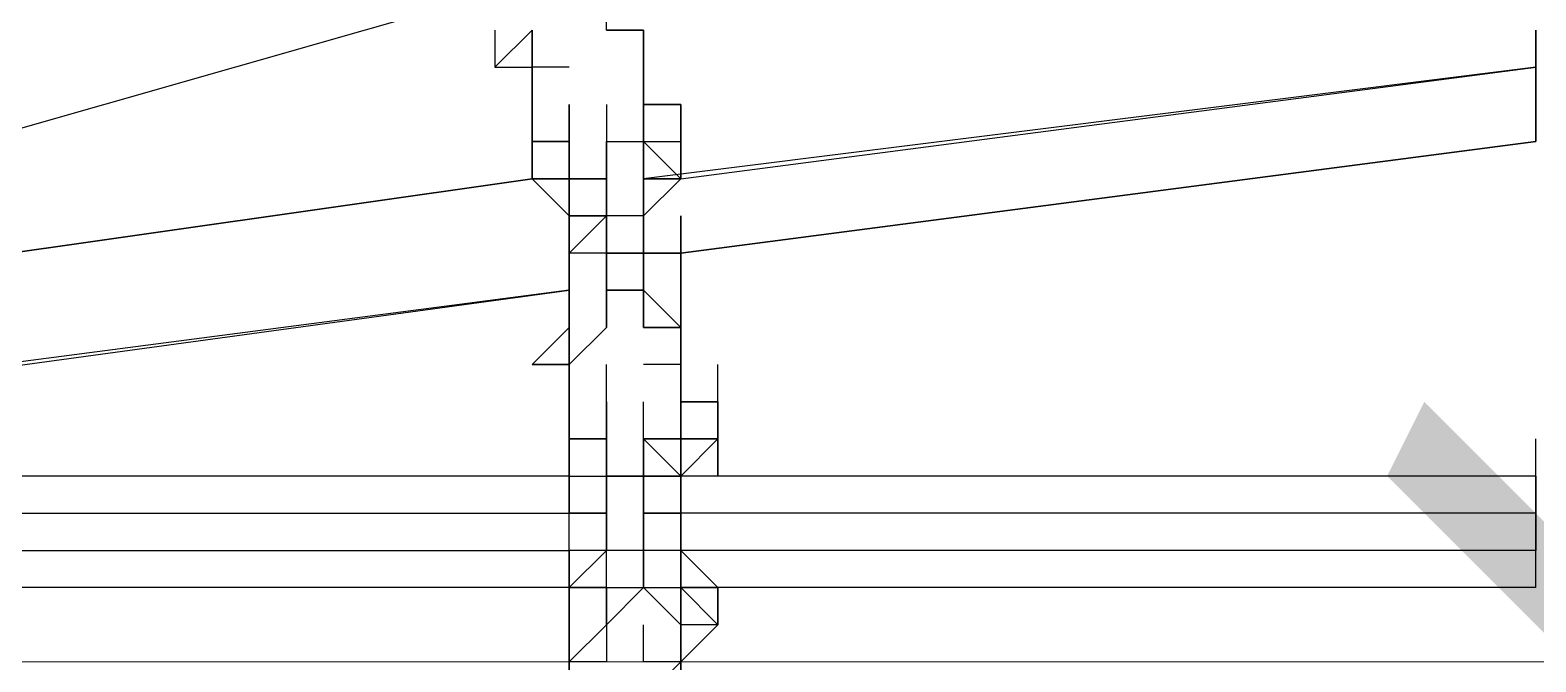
# Model space of a CAD drawing. Header units: inches. Extents: x 3324238 to 135265466, y -1036581 to 20094598.
# Drawn here: x 3353733.35 to 3353736.613, y -519026.072 to -519024.702 of the extents above; entities that cross this region are included whole.
import ezdxf

# ---------------------------------------------------------------- set-up
doc = ezdxf.new("R2010")
doc.units = ezdxf.units.IN
doc.header["$MEASUREMENT"] = 0
doc.layers.add('PDF_Geometry', color=7, linetype='Continuous')
doc.layers.add('PDF_Solid Fills', color=7, linetype='Continuous')

msp = doc.modelspace()

# ---------------------------------------------------------------- linework, layer by layer
at = {"layer": 'PDF_Geometry', "color": 32, "lineweight": 13, "true_color": 0xdd6e00}
msp.add_lwpolyline([(3353740.2386, -519026.0718, 1.00015), (3353717.3563, -519026.0718), (3353717.3563, -519077.0734)], format="xyb", dxfattribs=at)
at = {"layer": 'PDF_Geometry', "lineweight": 25}
for points in [[(3353734.3569, -519024.6215), (3353732.6649, -519025.1049)], [(3353734.5986, -519024.7021), (3353734.5986, -519024.6215)], [(3353734.3569, -519024.7021), (3353734.3569, -519024.7826), (3353734.4374, -519024.7826), (3353734.4374, -519024.8632), (3353734.4374, -519024.7826), (3353734.4374, -519024.7021), (3353734.3569, -519024.7826), (3353734.4374, -519024.7826), (3353734.4374, -519024.7021), (3353734.4374, -519024.7826), (3353734.4374, -519024.8632), (3353734.4374, -519024.7826), (3353734.4374, -519024.8632), (3353734.4374, -519024.9438), (3353734.4374, -519025.0243), (3353734.518, -519025.1049), (3353734.518, -519025.0243), (3353734.518, -519025.1049), (3353734.518, -519025.0243)], [(3353734.518, -519024.7826), (3353734.4374, -519024.7826), (3353734.4374, -519024.8632), (3353734.4374, -519024.7826), (3353734.4374, -519024.7021)], [(3353734.4374, -519024.7021), (3353734.4374, -519024.7826), (3353734.4374, -519024.7021)], [(3353736.6129, -519024.702), (3353736.6129, -519024.7826), (3353736.6129, -519024.7021), (3353736.6129, -519024.7826), (3353734.6792, -519025.0243), (3353734.6792, -519025.1049), (3353734.5986, -519025.1049), (3353734.5986, -519025.1855), (3353734.5986, -519025.1049), (3353734.5986, -519025.0243), (3353734.5986, -519024.9438), (3353734.5986, -519025.0243), (3353734.5986, -519024.9438), (3353734.5986, -519025.0243), (3353734.5986, -519024.9438), (3353734.5986, -519025.0243), (3353734.5986, -519024.9438), (3353734.5986, -519025.0243), (3353734.518, -519025.0243), (3353734.5986, -519025.0243), (3353734.5986, -519024.9438), (3353734.5986, -519025.0243), (3353734.518, -519025.0243), (3353734.518, -519024.9438), (3353734.518, -519025.0243), (3353734.5986, -519025.0243), (3353734.5986, -519024.9438), (3353734.5986, -519025.0243), (3353734.5986, -519024.9438), (3353734.6792, -519024.9438), (3353734.7597, -519024.9438), (3353734.7597, -519024.8632)], [(3353734.6791, -519024.7826), (3353734.6791, -519024.7021)], [(3353734.6792, -519025.3466), (3353734.6792, -519025.2661), (3353734.6792, -519025.3466), (3353734.7597, -519025.3466), (3353734.7597, -519025.4272), (3353734.7597, -519025.5078), (3353734.7597, -519025.5883), (3353734.7597, -519025.5078), (3353734.7597, -519025.4272), (3353734.7597, -519025.3466), (3353734.6792, -519025.3466), (3353734.6792, -519025.2661), (3353734.7597, -519025.3466), (3353734.7597, -519025.2661), (3353734.7597, -519025.3466), (3353734.7597, -519025.4272), (3353734.7597, -519025.5078), (3353734.7597, -519025.4272), (3353734.7597, -519025.3466), (3353734.7597, -519025.4272), (3353734.7597, -519025.3466), (3353734.7597, -519025.4272), (3353734.7597, -519025.3466), (3353734.7597, -519025.2661), (3353734.7597, -519025.3466), (3353734.7597, -519025.2661), (3353734.7597, -519025.1855), (3353734.7597, -519025.1049), (3353734.7597, -519025.1855), (3353734.7597, -519025.1049), (3353734.7597, -519025.1855), (3353734.7597, -519025.1049), (3353734.7597, -519025.1855), (3353734.7597, -519025.1049), (3353734.7597, -519025.1855), (3353734.6792, -519025.1855), (3353734.6792, -519025.1049), (3353734.6792, -519025.0243), (3353734.6792, -519025.1049), (3353734.6792, -519025.0243), (3353734.6792, -519024.9438), (3353734.6792, -519024.8632), (3353734.6792, -519024.7826), (3353734.6792, -519024.8632), (3353734.6792, -519024.7826), (3353734.6792, -519024.8632), (3353734.6792, -519024.7826), (3353734.6792, -519024.7021)], [(3353734.6792, -519024.7021), (3353734.6792, -519024.7826), (3353734.6792, -519024.7021)], [(3353734.6792, -519024.7021), (3353734.6792, -519024.7826), (3353734.6792, -519024.8632), (3353734.6792, -519024.9438), (3353734.6792, -519025.0243), (3353734.7597, -519025.0243), (3353734.7597, -519024.9438), (3353734.7597, -519025.0243), (3353734.7597, -519024.9438), (3353734.7597, -519025.0243), (3353734.6792, -519025.0243), (3353734.6792, -519024.9438), (3353734.6792, -519024.8632), (3353734.6792, -519024.9438), (3353734.7597, -519024.9438), (3353734.7597, -519025.0243), (3353734.6792, -519024.9438), (3353734.6792, -519024.8632), (3353734.6792, -519024.9438), (3353734.6792, -519025.0243), (3353734.7597, -519025.0243), (3353736.6129, -519024.7826), (3353736.6129, -519024.7021)], [(3353734.6792, -519024.7826), (3353734.6792, -519024.7021)], [(3353736.6129, -519024.7826), (3353736.6129, -519024.7021)], [(3353734.5986, -519024.8632), (3353734.5986, -519024.9438), (3353734.5986, -519025.0243), (3353734.4374, -519025.0243), (3353734.4374, -519024.9438), (3353734.4374, -519025.0243), (3353734.4374, -519024.9438), (3353734.4374, -519024.8632), (3353734.4374, -519024.7826), (3353734.4374, -519024.8632), (3353734.4374, -519024.9438), (3353734.4374, -519024.8632), (3353734.4374, -519024.7826), (3353734.4374, -519024.8632), (3353734.4374, -519024.9438), (3353734.518, -519024.9438), (3353734.518, -519024.8632), (3353734.518, -519024.9438), (3353734.518, -519024.8632), (3353734.518, -519024.9438), (3353734.518, -519024.8632), (3353734.518, -519024.9438), (3353734.518, -519025.0243), (3353734.518, -519024.9438), (3353734.518, -519025.0243), (3353734.518, -519024.9438), (3353734.4374, -519024.9438), (3353734.518, -519024.9438), (3353734.518, -519025.0243), (3353734.518, -519024.9438), (3353734.4374, -519024.9438), (3353734.4374, -519024.8632), (3353734.4374, -519024.7826)], [(3353734.4374, -519024.8632), (3353734.4374, -519024.7826)], [(3353734.5986, -519024.9438), (3353734.5986, -519025.0243), (3353734.5986, -519025.1049), (3353734.5986, -519025.0243), (3353734.5986, -519024.9438), (3353734.6792, -519024.9438), (3353734.6792, -519025.0243), (3353734.6792, -519024.9438), (3353734.6792, -519025.0243), (3353734.6792, -519025.1049), (3353734.6792, -519025.0243), (3353734.6792, -519025.1049), (3353734.6792, -519025.0243), (3353734.6792, -519025.1049), (3353734.6792, -519025.0243), (3353734.6792, -519025.1049), (3353734.6792, -519025.0243), (3353734.6792, -519024.9438), (3353734.6792, -519024.8632), (3353734.6792, -519024.7826), (3353734.6792, -519024.8632), (3353734.7597, -519024.8632), (3353734.7597, -519024.9438), (3353734.7597, -519025.0243), (3353734.6792, -519025.1049), (3353734.6792, -519025.0243), (3353734.6792, -519025.1049), (3353734.6792, -519025.0243), (3353734.6792, -519025.1049), (3353734.6792, -519025.1855), (3353734.6792, -519025.1049), (3353734.6792, -519025.1855), (3353734.6792, -519025.1049), (3353734.6792, -519025.1855), (3353734.6792, -519025.1049), (3353734.6792, -519025.1855), (3353734.6792, -519025.1049), (3353734.6792, -519025.1855), (3353734.6792, -519025.1049), (3353734.6792, -519025.1855), (3353734.6792, -519025.1049), (3353734.6792, -519025.1855), (3353734.6792, -519025.2661), (3353734.6792, -519025.1855), (3353734.6792, -519025.2661), (3353734.6792, -519025.1855), (3353734.6792, -519025.2661), (3353734.6792, -519025.1855), (3353734.6792, -519025.1049), (3353734.6792, -519025.1855), (3353734.6792, -519025.1049), (3353734.6792, -519025.1855), (3353734.5986, -519025.1855), (3353734.518, -519025.1855), (3353734.518, -519025.2661), (3353734.518, -519025.1855), (3353734.518, -519025.2661), (3353734.518, -519025.1855), (3353734.518, -519025.2661), (3353734.518, -519025.1855), (3353734.518, -519025.2661), (3353734.518, -519025.3466), (3353734.518, -519025.2661), (3353734.518, -519025.1855), (3353734.518, -519025.1049), (3353734.5986, -519025.1049), (3353734.5986, -519025.1855), (3353734.5986, -519025.1049), (3353734.5986, -519025.1855), (3353734.6792, -519025.1855), (3353734.5986, -519025.1855), (3353734.5986, -519025.2661), (3353734.6791, -519025.2661)], [(3353734.6792, -519024.8632), (3353734.6792, -519024.7826), (3353734.6792, -519024.8632)], [(3353734.4374, -519025.0243), (3353734.4374, -519024.9438), (3353734.4374, -519025.0243), (3353734.4374, -519024.9438), (3353734.518, -519024.9438), (3353734.4374, -519024.9438), (3353734.518, -519024.9438), (3353734.518, -519025.0243), (3353734.4374, -519025.0243), (3353734.518, -519025.0243), (3353734.518, -519025.1049), (3353734.518, -519025.1855), (3353734.518, -519025.1049), (3353734.518, -519025.1855), (3353734.518, -519025.1049), (3353734.518, -519025.0243), (3353734.518, -519024.9438), (3353734.518, -519025.0243), (3353734.518, -519024.9438), (3353734.518, -519024.8632)], [(3353734.4374, -519024.9438), (3353734.4374, -519024.8632)], [(3353734.4374, -519024.9438), (3353734.4374, -519024.8632)], [(3353734.4374, -519024.9438), (3353734.4374, -519024.8632)], [(3353734.4374, -519024.9438), (3353734.4374, -519024.8632)], [(3353734.6791, -519024.9438), (3353734.6791, -519024.8632)], [(3353734.6791, -519025.0243), (3353734.6791, -519024.9438), (3353734.6791, -519024.8632)], [(3353734.7597, -519024.8632), (3353734.6792, -519024.8632), (3353734.7597, -519024.8632)], [(3353734.6792, -519024.9438), (3353734.6792, -519024.8632)], [(3353734.7597, -519024.9438), (3353734.7597, -519024.8632)], [(3353734.4374, -519025.0243), (3353734.4374, -519024.9438), (3353734.4374, -519025.0243)], [(3353734.4374, -519024.9438), (3353734.4374, -519025.0243), (3353734.4374, -519024.9438), (3353734.4374, -519025.0243), (3353734.4374, -519024.9438), (3353734.4374, -519025.0243), (3353734.4374, -519024.9438), (3353734.4374, -519025.0243), (3353734.4374, -519024.9438), (3353734.518, -519024.9438), (3353734.518, -519025.0243), (3353734.518, -519024.9438), (3353734.518, -519025.0243), (3353734.518, -519024.9438), (3353734.518, -519025.0243), (3353734.518, -519025.1049), (3353734.518, -519025.1855), (3353734.5986, -519025.1049), (3353734.5986, -519025.0243), (3353734.5986, -519025.1049), (3353734.5986, -519025.1855), (3353734.5986, -519025.2661), (3353734.5986, -519025.1855), (3353734.6792, -519025.1855), (3353734.7597, -519025.1855), (3353734.7597, -519025.2661)], [(3353734.4374, -519025.0244), (3353734.4374, -519024.9438)], [(3353734.518, -519025.1049), (3353734.518, -519025.0244), (3353734.518, -519024.9438)], [(3353734.518, -519025.0243), (3353734.518, -519024.9438)], [(3353734.5986, -519025.0243), (3353734.5986, -519024.9438)], [(3353734.5986, -519025.2661), (3353734.6792, -519025.2661), (3353734.6792, -519025.1855), (3353734.6792, -519025.1049), (3353734.6792, -519025.1855), (3353734.6792, -519025.1049), (3353734.6792, -519025.1855), (3353734.6792, -519025.2661), (3353734.5986, -519025.2661), (3353734.5986, -519025.1855), (3353734.5986, -519025.1049), (3353734.5986, -519025.1855), (3353734.5986, -519025.1049), (3353734.5986, -519025.1855), (3353734.5986, -519025.1049), (3353734.5986, -519025.0243), (3353734.5986, -519025.1049), (3353734.5986, -519025.0243), (3353734.5986, -519024.9438), (3353734.5986, -519025.0243), (3353734.5986, -519025.1049), (3353734.5986, -519025.1855), (3353734.5986, -519025.1049), (3353734.5986, -519025.1855), (3353734.5986, -519025.1049), (3353734.5986, -519025.1855), (3353734.5986, -519025.1049), (3353734.5986, -519025.1855)], [(3353734.5986, -519025.0243), (3353734.5986, -519024.9438)], [(3353734.5986, -519025.0243), (3353734.5986, -519024.9438)], [(3353734.6791, -519025.0243), (3353734.6791, -519024.9438)], [(3353734.6791, -519025.0243), (3353734.6791, -519024.9438)], [(3353734.6791, -519025.0243), (3353734.6791, -519024.9438)], [(3353736.6129, -519024.9438), (3353734.7597, -519025.1855), (3353734.7597, -519025.2661), (3353734.7597, -519025.3466), (3353734.7597, -519025.2661), (3353734.7597, -519025.1855), (3353734.7597, -519025.2661), (3353734.7597, -519025.1855), (3353734.6792, -519025.1855), (3353734.6792, -519025.2661), (3353734.6792, -519025.1855), (3353734.6792, -519025.1049), (3353734.6792, -519025.1855), (3353734.6792, -519025.1049), (3353734.6792, -519025.0243), (3353734.6792, -519024.9438)], [(3353734.6792, -519025.0243), (3353734.6792, -519024.9438)], [(3353734.6792, -519025.0243), (3353734.6792, -519024.9438)], [(3353734.7597, -519025.0243), (3353734.7597, -519024.9438), (3353734.7597, -519025.0243)], [(3353734.7597, -519025.1049), (3353734.7597, -519025.1855), (3353736.6129, -519024.9438)], [(3353734.7597, -519025.0243), (3353734.7597, -519024.9438)], [(3353734.7597, -519025.0243), (3353734.7597, -519024.9438)], [(3353734.7597, -519025.0243), (3353734.7597, -519024.9438)], [(3353734.7597, -519025.0243), (3353734.7597, -519024.9438)], [(3353732.7454, -519025.2661), (3353734.4374, -519025.0243), (3353732.7454, -519025.2661)], [(3353734.518, -519025.1049), (3353734.518, -519025.0243)], [(3353734.518, -519025.1049), (3353734.518, -519025.0243)], [(3353734.5986, -519025.1855), (3353734.5986, -519025.1049), (3353734.5986, -519025.0244)], [(3353734.6792, -519025.1855), (3353734.6792, -519025.1049), (3353734.6792, -519025.0243)], [(3353734.5986, -519025.2661), (3353734.5986, -519025.1855), (3353734.5986, -519025.1049), (3353734.5986, -519025.1855), (3353734.5986, -519025.2661), (3353734.5986, -519025.3466), (3353734.5986, -519025.2661), (3353734.5986, -519025.3466), (3353734.518, -519025.4272), (3353734.518, -519025.3466), (3353734.518, -519025.4272), (3353734.518, -519025.5078), (3353734.518, -519025.4272), (3353734.518, -519025.5078), (3353734.518, -519025.4272), (3353734.518, -519025.5078), (3353734.518, -519025.4272), (3353734.518, -519025.5078), (3353734.518, -519025.5883), (3353734.518, -519025.5078), (3353734.518, -519025.5883), (3353734.518, -519025.6689), (3353732.7454, -519025.6689)], [(3353732.7454, -519025.5078), (3353734.518, -519025.2661), (3353734.518, -519025.1855), (3353734.518, -519025.1049)], [(3353734.518, -519025.2661), (3353734.518, -519025.1855), (3353734.518, -519025.1049)], [(3353734.518, -519025.1855), (3353734.518, -519025.1049)], [(3353734.518, -519025.1855), (3353734.518, -519025.1049)], [(3353734.5986, -519025.1049), (3353734.518, -519025.1049), (3353734.518, -519025.1855)], [(3353734.5986, -519025.1855), (3353734.5986, -519025.1049)], [(3353734.6791, -519025.1855), (3353734.6791, -519025.1049)], [(3353734.6792, -519025.2661), (3353734.6792, -519025.1855), (3353734.6792, -519025.1049)], [(3353734.7597, -519025.1855), (3353734.7597, -519025.1049)], [(3353734.7597, -519025.1855), (3353734.7597, -519025.1049)], [(3353734.7597, -519025.1855), (3353734.7597, -519025.1049)], [(3353734.7597, -519025.1855), (3353734.7597, -519025.1049)], [(3353734.7597, -519025.2661), (3353734.7597, -519025.1855), (3353734.7597, -519025.1049)], [(3353734.518, -519025.9106), (3353734.518, -519025.83), (3353734.518, -519025.9106), (3353734.5986, -519025.9106), (3353734.518, -519025.9106), (3353734.518, -519025.83), (3353734.518, -519025.7495), (3353734.518, -519025.6689), (3353734.518, -519025.5883), (3353734.518, -519025.5078), (3353734.518, -519025.5883), (3353734.518, -519025.6689), (3353734.518, -519025.5883), (3353734.518, -519025.6689), (3353734.518, -519025.5883), (3353734.518, -519025.5078), (3353734.518, -519025.4272), (3353734.518, -519025.3466), (3353734.518, -519025.4272), (3353734.518, -519025.3466), (3353734.4374, -519025.4272), (3353734.518, -519025.4272), (3353734.518, -519025.3466), (3353734.518, -519025.2661), (3353734.518, -519025.1855), (3353734.518, -519025.2661), (3353732.6649, -519025.5078)], [(3353734.5986, -519025.3466), (3353734.5986, -519025.2661), (3353734.5986, -519025.3466), (3353734.5986, -519025.2661), (3353734.5986, -519025.1855), (3353734.5986, -519025.2661), (3353734.5986, -519025.3466), (3353734.518, -519025.4272), (3353734.518, -519025.5078), (3353734.518, -519025.5883), (3353734.518, -519025.6689), (3353734.5986, -519025.6689), (3353734.6792, -519025.6689), (3353734.6792, -519025.7495), (3353734.7597, -519025.7495), (3353734.7597, -519025.6689), (3353734.7597, -519025.5883), (3353734.7597, -519025.5078), (3353734.7597, -519025.5883), (3353734.7597, -519025.6689), (3353734.7597, -519025.7495), (3353734.7597, -519025.83), (3353734.6792, -519025.83), (3353734.6792, -519025.7495), (3353734.6792, -519025.83), (3353734.6792, -519025.7495), (3353734.6792, -519025.83), (3353734.5986, -519025.83), (3353734.5986, -519025.7495), (3353734.5986, -519025.83), (3353734.5986, -519025.7495), (3353734.5986, -519025.6689), (3353734.6792, -519025.6689), (3353734.6792, -519025.5883), (3353734.6792, -519025.6689), (3353734.6792, -519025.5883), (3353734.6792, -519025.6689), (3353734.6792, -519025.5883), (3353734.6792, -519025.6689), (3353734.5986, -519025.6689), (3353734.5986, -519025.7495), (3353734.5986, -519025.6689), (3353734.5986, -519025.7495), (3353734.5986, -519025.83), (3353734.5986, -519025.7495), (3353734.5986, -519025.83), (3353734.5986, -519025.7495), (3353734.5986, -519025.6689), (3353734.5986, -519025.7495), (3353734.5986, -519025.83), (3353734.518, -519025.83)], [(3353734.518, -519025.2661), (3353734.518, -519025.1855)], [(3353734.518, -519025.2661), (3353734.518, -519025.1855)], [(3353734.518, -519025.2661), (3353734.518, -519025.1855)], [(3353734.518, -519025.2661), (3353734.518, -519025.1855)], [(3353734.518, -519025.2661), (3353734.518, -519025.1855)], [(3353734.518, -519025.266), (3353734.518, -519025.1855)], [(3353734.518, -519025.2661), (3353734.518, -519025.1855)], [(3353734.518, -519025.2661), (3353734.518, -519025.1855)], [(3353734.5986, -519025.2661), (3353734.5986, -519025.1855)], [(3353734.6791, -519025.266), (3353734.6791, -519025.1855)], [(3353734.518, -519025.3466), (3353734.518, -519025.2661), (3353734.518, -519025.3466)], [(3353734.7597, -519025.3466), (3353734.7597, -519025.2661), (3353734.7597, -519025.3466), (3353734.7597, -519025.4272), (3353734.7597, -519025.5078), (3353734.8403, -519025.5078), (3353734.8403, -519025.5883), (3353734.8403, -519025.5078)], [(3353734.518, -519025.5883), (3353734.518, -519025.6689), (3353734.518, -519025.7495), (3353734.518, -519025.6689), (3353734.518, -519025.5883), (3353734.518, -519025.5078), (3353734.518, -519025.4272), (3353734.518, -519025.5078), (3353734.518, -519025.4272), (3353734.4374, -519025.4272), (3353734.518, -519025.3466), (3353734.518, -519025.4272), (3353734.518, -519025.5078), (3353734.518, -519025.4272)], [(3353734.518, -519025.4272), (3353734.518, -519025.3466)], [(3353734.518, -519025.4272), (3353734.518, -519025.3466)], [(3353734.7597, -519025.4272), (3353734.7597, -519025.3466), (3353734.7597, -519025.4272)], [(3353734.7597, -519025.5078), (3353734.7597, -519025.4272), (3353734.7597, -519025.3466)], [(3353734.5986, -519025.5078), (3353734.5986, -519025.5883), (3353734.5986, -519025.6689), (3353734.5986, -519025.5883), (3353734.5986, -519025.5078), (3353734.5986, -519025.4272)], [(3353734.8403, -519025.6689), (3353734.7597, -519025.6689), (3353734.6792, -519025.5883), (3353734.6792, -519025.6689), (3353734.6792, -519025.7495), (3353734.6792, -519025.83), (3353734.6792, -519025.7495), (3353734.6792, -519025.6689), (3353734.6792, -519025.7495), (3353734.6792, -519025.83), (3353734.6792, -519025.7495), (3353734.7597, -519025.7495), (3353734.7597, -519025.6689), (3353734.7597, -519025.7495), (3353734.7597, -519025.6689), (3353734.7597, -519025.5883), (3353734.7597, -519025.5078), (3353734.7597, -519025.4272), (3353734.6792, -519025.4272)], [(3353736.6129, -519025.9106), (3353736.6129, -519025.83), (3353736.6129, -519025.7495), (3353734.7597, -519025.7495), (3353734.7597, -519025.6689), (3353734.7597, -519025.5883), (3353734.6792, -519025.5883), (3353734.7597, -519025.5883), (3353734.7597, -519025.5078), (3353734.7597, -519025.5883), (3353734.7597, -519025.5078), (3353734.7597, -519025.4272), (3353734.7597, -519025.5078), (3353734.7597, -519025.4272)], [(3353734.7597, -519025.4272), (3353734.7597, -519025.5078), (3353734.7597, -519025.4272), (3353734.7597, -519025.5078), (3353734.7597, -519025.5883), (3353734.7597, -519025.6689), (3353734.7597, -519025.7495), (3353734.7597, -519025.6689), (3353734.7597, -519025.5883), (3353734.7597, -519025.5078), (3353734.7597, -519025.5883), (3353734.7597, -519025.6689), (3353734.8403, -519025.5883), (3353734.8403, -519025.6689), (3353734.8403, -519025.5883), (3353734.8403, -519025.5078), (3353734.8403, -519025.4272)], [(3353732.7454, -519025.83), (3353734.518, -519025.83), (3353734.518, -519025.9106), (3353734.518, -519025.83), (3353734.518, -519025.7495), (3353734.5986, -519025.7495), (3353734.5986, -519025.6689), (3353734.5986, -519025.5883), (3353734.518, -519025.5883), (3353734.518, -519025.5078), (3353734.518, -519025.5883), (3353734.518, -519025.6689), (3353734.518, -519025.5883), (3353734.518, -519025.5078), (3353734.518, -519025.5883), (3353734.5986, -519025.5883), (3353734.518, -519025.5883), (3353734.518, -519025.5078), (3353734.518, -519025.5883), (3353734.518, -519025.6689), (3353734.518, -519025.5883), (3353734.518, -519025.5078), (3353734.518, -519025.5883), (3353734.518, -519025.6689)], [(3353734.518, -519025.5883), (3353734.518, -519025.5078), (3353734.518, -519025.5883)], [(3353734.7597, -519026.1523), (3353734.7597, -519026.0718), (3353734.8403, -519025.9912), (3353734.8403, -519025.9106), (3353734.8403, -519025.9912), (3353734.7597, -519025.9106), (3353734.7597, -519025.83), (3353734.7597, -519025.7495), (3353734.7597, -519025.6689), (3353734.7597, -519025.5883), (3353734.7597, -519025.5078), (3353734.8403, -519025.5078), (3353734.7597, -519025.5078), (3353734.7597, -519025.5883), (3353734.8403, -519025.5883), (3353734.7597, -519025.5883), (3353734.6792, -519025.5883), (3353734.7597, -519025.5883), (3353734.6792, -519025.5883), (3353734.6792, -519025.5078)], [(3353734.7597, -519025.5883), (3353734.7597, -519025.5078), (3353734.7597, -519025.5883)], [(3353734.7597, -519025.5883), (3353734.7597, -519025.5078)], [(3353734.8403, -519025.9912), (3353734.7597, -519025.9912), (3353734.7597, -519026.0718), (3353734.7597, -519025.9912), (3353734.7597, -519025.9106), (3353734.7597, -519025.83), (3353734.7597, -519025.7495), (3353734.7597, -519025.83), (3353734.7597, -519025.7495), (3353734.7597, -519025.83), (3353734.7597, -519025.7495), (3353734.6792, -519025.7495), (3353734.6792, -519025.83), (3353734.6792, -519025.9106), (3353734.6792, -519025.83), (3353734.6792, -519025.7495), (3353734.6792, -519025.83), (3353734.6792, -519025.9106), (3353734.6792, -519025.83), (3353734.6792, -519025.7495), (3353734.7597, -519025.7495), (3353734.6792, -519025.7495), (3353734.6792, -519025.6689), (3353734.6792, -519025.7495), (3353734.6792, -519025.83), (3353734.5986, -519025.83), (3353734.518, -519025.83), (3353734.518, -519025.9106), (3353734.5986, -519025.83), (3353734.5986, -519025.7495), (3353734.5986, -519025.6689), (3353734.5986, -519025.5883), (3353734.5986, -519025.6689), (3353734.5986, -519025.7495), (3353734.5986, -519025.6689), (3353734.5986, -519025.7495), (3353734.5986, -519025.6689), (3353734.5986, -519025.5883), (3353734.5986, -519025.6689), (3353734.5986, -519025.5883)], [(3353734.518, -519025.7495), (3353734.518, -519025.6689), (3353734.518, -519025.5883)], [(3353734.518, -519025.6689), (3353734.518, -519025.5883)], [(3353734.5986, -519025.6689), (3353734.5986, -519025.5883)], [(3353734.5986, -519025.6689), (3353734.5986, -519025.5883)], [(3353734.5986, -519025.6689), (3353734.5986, -519025.5883)], [(3353734.7597, -519025.83), (3353734.6792, -519025.83), (3353734.5986, -519025.83), (3353734.5986, -519025.7495), (3353734.5986, -519025.6689), (3353734.6792, -519025.6689), (3353734.6792, -519025.5883)], [(3353734.6791, -519025.6689), (3353734.6791, -519025.5883)], [(3353734.6792, -519025.6689), (3353734.6792, -519025.5883)], [(3353734.6792, -519025.6689), (3353734.6792, -519025.5883)], [(3353734.6792, -519025.6689), (3353734.6792, -519025.5883)], [(3353736.6129, -519025.7495), (3353736.6129, -519025.6689), (3353736.6129, -519025.5883)], [(3353734.5986, -519025.7495), (3353734.5986, -519025.6689)], [(3353734.5986, -519025.7495), (3353734.5986, -519025.6689)], [(3353734.5986, -519025.7495), (3353734.5986, -519025.6689)], [(3353734.6791, -519025.83), (3353734.6791, -519025.7495), (3353734.6791, -519025.6689)], [(3353734.6791, -519025.8301), (3353734.6791, -519025.7495), (3353734.6791, -519025.6689)], [(3353734.6792, -519025.7495), (3353734.6792, -519025.6689)], [(3353734.6792, -519025.7495), (3353734.6792, -519025.6689)], [(3353734.6792, -519025.7495), (3353734.6792, -519025.6689)], [(3353734.6792, -519025.7495), (3353734.6792, -519025.6689)], [(3353734.6792, -519025.7495), (3353734.6792, -519025.6689)], [(3353734.6792, -519025.7495), (3353734.6792, -519025.6689)], [(3353734.6792, -519025.7495), (3353734.6792, -519025.6689)], [(3353736.6129, -519025.6689), (3353734.7597, -519025.6689)], [(3353734.7597, -519025.7495), (3353734.7597, -519025.6689)], [(3353734.7597, -519025.7495), (3353734.7597, -519025.6689)], [(3353734.7597, -519025.7495), (3353734.7597, -519025.6689)], [(3353734.7597, -519025.7495), (3353734.7597, -519025.6689)], [(3353734.7597, -519025.7495), (3353734.7597, -519025.6689)], [(3353736.6129, -519025.7495), (3353736.6129, -519025.83), (3353736.6129, -519025.7495), (3353736.6129, -519025.6689), (3353736.6129, -519025.7495), (3353736.6129, -519025.6689)], [(3353732.7454, -519025.7495), (3353734.518, -519025.7495)], [(3353734.5986, -519025.7495), (3353734.518, -519025.7495), (3353734.5986, -519025.7495)], [(3353734.5986, -519025.83), (3353734.5986, -519025.7495), (3353734.5986, -519025.83)], [(3353734.5986, -519025.83), (3353734.5986, -519025.7495), (3353734.5986, -519025.83)], [(3353734.5986, -519025.9106), (3353734.5986, -519025.9912), (3353734.6792, -519025.9106), (3353734.6792, -519025.83), (3353734.6792, -519025.7495)], [(3353734.5986, -519025.83), (3353734.5986, -519025.7495)], [(3353734.6791, -519025.8301), (3353734.6791, -519025.7495)], [(3353734.6792, -519025.83), (3353734.6792, -519025.7495)], [(3353734.6792, -519025.83), (3353734.6792, -519025.7495)], [(3353734.6792, -519025.83), (3353734.6792, -519025.7495)], [(3353734.7597, -519025.83), (3353734.7597, -519025.7495), (3353734.7597, -519025.83)], [(3353734.7597, -519025.83), (3353734.7597, -519025.7495)], [(3353734.7597, -519025.83), (3353734.7597, -519025.7495)], [(3353736.6129, -519025.83), (3353736.6129, -519025.7495)], [(3353734.5986, -519025.9106), (3353734.5986, -519025.83)], [(3353734.6791, -519025.9106), (3353734.6791, -519025.83)], [(3353734.6792, -519025.9106), (3353734.6792, -519025.83)], [(3353734.6792, -519025.9106), (3353734.6792, -519025.83), (3353734.6792, -519025.9106)], [(3353734.7597, -519025.83), (3353734.6792, -519025.83)], [(3353734.7597, -519025.83), (3353734.7597, -519025.9106)], [(3353734.7597, -519025.83), (3353734.8403, -519025.9106)], [(3353734.7597, -519025.83), (3353734.7597, -519025.9106), (3353734.8403, -519025.9106)], [(3353734.7597, -519025.9106), (3353734.7597, -519025.83)], [(3353736.6129, -519025.83), (3353734.7597, -519025.83)], [(3353734.518, -519025.9106), (3353732.7454, -519025.9106), (3353732.7454, -519025.9912)], [(3353734.518, -519025.9106), (3353734.518, -519025.9912), (3353734.518, -519025.9106)], [(3353734.518, -519025.9106), (3353734.518, -519025.9912)], [(3353734.5986, -519025.9106), (3353734.5986, -519025.9912), (3353734.5986, -519025.9106)], [(3353734.5986, -519025.9106), (3353734.5986, -519025.9912), (3353734.5986, -519025.9106), (3353734.6792, -519025.9106), (3353734.7597, -519025.9106), (3353734.7597, -519025.9912), (3353734.6792, -519025.9106), (3353734.7597, -519025.9106), (3353734.7597, -519025.9912), (3353734.7597, -519026.0718), (3353734.7597, -519025.9912), (3353734.7597, -519026.0718), (3353734.7597, -519026.1523), (3353734.7597, -519026.2329), (3353734.7597, -519026.1523), (3353734.7597, -519026.0718), (3353734.7597, -519026.1523), (3353734.7597, -519026.0718), (3353734.7597, -519025.9912), (3353734.7597, -519026.0718), (3353734.7597, -519025.9912), (3353734.7597, -519026.0718), (3353734.6792, -519026.0718)], [(3353734.6792, -519025.9106), (3353734.7597, -519025.9106)], [(3353734.7597, -519025.9912), (3353734.7597, -519025.9106)], [(3353734.7597, -519025.9912), (3353734.7597, -519025.9106)], [(3353734.7597, -519025.9912), (3353734.7597, -519025.9106)], [(3353734.8403, -519025.9106), (3353734.7597, -519025.9106)], [(3353734.7597, -519025.9912), (3353734.7597, -519025.9106)], [(3353736.6129, -519025.9106), (3353734.8403, -519025.9106)], [(3353734.518, -519026.0718), (3353734.518, -519025.9912)], [(3353734.518, -519026.0718), (3353734.518, -519025.9912)], [(3353734.518, -519026.0718), (3353734.518, -519025.9912)], [(3353734.518, -519026.0718), (3353734.518, -519025.9912)], [(3353734.6792, -519026.1523), (3353734.7597, -519026.0718), (3353734.6792, -519026.0718), (3353734.6792, -519025.9912)], [(3353734.7597, -519025.9912), (3353734.7597, -519026.0718), (3353734.7597, -519025.9912)]]:
    msp.add_lwpolyline(points, dxfattribs=at)
for points in [[(3353734.5986, -519024.7021), (3353734.6792, -519024.7021), (3353734.6792, -519024.7826), (3353734.6792, -519024.7021)], [(3353734.6792, -519024.7021), (3353734.6792, -519024.7826)], [(3353736.6129, -519024.8632), (3353736.6129, -519024.7826)], [(3353734.4374, -519024.9438), (3353734.4374, -519025.0243), (3353734.4374, -519024.9438), (3353734.4374, -519024.8632)], [(3353734.7597, -519024.8632), (3353734.7597, -519024.9438)], [(3353736.6129, -519024.8632), (3353736.6129, -519024.9438)], [(3353734.518, -519025.0243), (3353734.518, -519025.1049), (3353734.518, -519025.1855), (3353734.518, -519025.2661), (3353734.518, -519025.1855), (3353734.518, -519025.1049), (3353734.518, -519025.0243), (3353734.518, -519024.9438)], [(3353734.5986, -519024.9438), (3353734.5986, -519025.0243)], [(3353734.7597, -519024.9438), (3353734.7597, -519025.0243)], [(3353734.518, -519025.1855), (3353734.518, -519025.2661), (3353734.518, -519025.1855), (3353734.518, -519025.1049)], [(3353734.518, -519025.1049), (3353734.518, -519025.1855)], [(3353734.5986, -519025.1049), (3353734.5986, -519025.1855)], [(3353734.5986, -519025.1049), (3353734.5986, -519025.1855)], [(3353734.6792, -519025.1049), (3353734.6792, -519025.1855)], [(3353734.7597, -519025.1049), (3353734.7597, -519025.1855)], [(3353734.7597, -519025.1049), (3353734.7597, -519025.1855)], [(3353734.518, -519025.1855), (3353734.518, -519025.2661)], [(3353734.518, -519025.4272), (3353734.518, -519025.5078)], [(3353734.518, -519025.4272), (3353734.518, -519025.5078)], [(3353734.6792, -519025.5883), (3353734.6791, -519025.6689), (3353734.7597, -519025.6689), (3353734.6792, -519025.6689)], [(3353734.7597, -519025.6689), (3353734.7597, -519025.7495)], [(3353734.6792, -519025.7495), (3353734.6792, -519025.83)], [(3353734.7597, -519025.83), (3353734.7597, -519025.7495)], [(3353734.518, -519025.9106), (3353734.518, -519025.9912)], [(3353734.7597, -519025.9106), (3353734.7597, -519025.9912)], [(3353734.518, -519025.9912), (3353734.518, -519026.0718), (3353734.518, -519026.1523), (3353734.518, -519026.2329), (3353734.518, -519026.1523), (3353734.518, -519026.0718), (3353734.518, -519026.1523), (3353734.518, -519026.0718), (3353734.5986, -519025.9912), (3353734.5986, -519026.0718), (3353734.518, -519026.0718), (3353734.518, -519026.1523), (3353734.518, -519026.0718), (3353734.518, -519026.1523), (3353734.518, -519026.2329), (3353734.518, -519026.1523), (3353734.518, -519026.2329), (3353734.518, -519026.1523), (3353734.518, -519026.0718)], [(3353734.7597, -519025.9912), (3353734.7597, -519026.0718)], [(3353734.518, -519026.0718), (3353734.518, -519026.1523), (3353734.518, -519026.2329), (3353734.518, -519026.1523), (3353734.518, -519026.0718), (3353734.518, -519026.1523)], [(3353734.7597, -519026.0718), (3353734.7597, -519026.1523)]]:
    msp.add_lwpolyline(points, close=True, dxfattribs=at)
at = {"layer": 'PDF_Geometry', "color": 252, "lineweight": 13, "true_color": 0x979797}
msp.add_lwpolyline([(3353728.9586, -519026.0718), (3353737.0157, -519026.0718)], dxfattribs=at)
at = {"layer": 'PDF_Geometry', "color": 32, "lineweight": 13, "true_color": 0xdd6e00}
msp.add_arc((3353728.7974, -519026.0638), 11.9246, 359.96181, 180.03819, dxfattribs=at)
at = {"layer": 'PDF_Solid Fills', "color": 152, "lineweight": 30, "true_color": 0x006edd, "transparency": 33554559}
for points in [[(3353737.4186, -519026.5552), (3353736.2906, -519025.6689), (3353736.3711, -519025.5078)], [(3353737.2574, -519026.6358), (3353737.4186, -519026.5552), (3353736.2906, -519025.6689)]]:
    msp.add_solid(points, dxfattribs=at)

doc.saveas('drawing.dxf')
